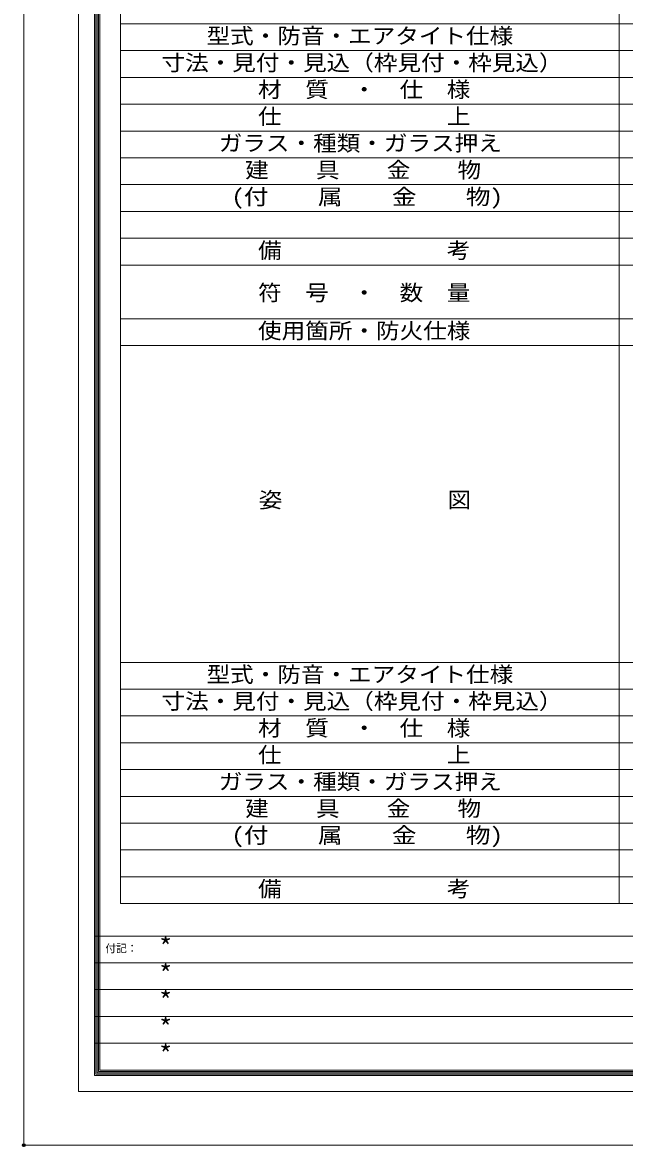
# Model space of a CAD drawing. Units: millimetres, scale not verified. Extents: x -14862 to 14850, y -10512 to 10500.
# Drawn here: x -14862 to -9249, y -10512 to -30 of the extents above; entities that cross this region are included whole.
import ezdxf
from ezdxf.enums import TextEntityAlignment as Align

# ---------------------------------------------------------------- set-up
doc = ezdxf.new("R2010")
doc.units = ezdxf.units.MM
doc.header["$LTSCALE"] = 50
doc.header["$PDMODE"] = 32
doc.header["$PDSIZE"] = 25
for name, color, linetype, lineweight in [('0-1_USER1', 7, 'Continuous', 9), ('0-3_YKK_11', 7, 'Continuous', 9), ('0-4_YKK_12', 2, 'Continuous', 9), ('0-5_YSS_K', 4, 'Continuous', 9), ('0-6_YKK_13', 3, 'Continuous', 9)]:
    doc.layers.add(name, color=color, linetype=linetype, lineweight=lineweight)
doc.layers.add('0-2_YKK_ZWAK', color=7, linetype='Continuous')
doc.styles.add('ＭＳ ゴシック', font='')
doc.styles.get('ＭＳ ゴシック').set_extended_font_data('MS Gothic')

msp = doc.modelspace()

# ---------------------------------------------------------------- linework, layer by layer
at = {"layer": '0-1_USER1'}
for p, q in [((-14850, -10500), (-14850, 10500)), ((-14340.23, -9999.25), (-14340.23, 9987.41)), ((-14190.23, -9849.81), (-14190.23, 9837.97)), ((-14177.82, -9837.41), (-14177.82, 9825.57)), ((-14164.85, -9825), (-14164.85, 9812.59)), ((-14152.44, -9812.03), (-14152.44, 9799.62)), ((-14140.04, -9799.06), (-14140.04, 9787.22)), ((-13949.96, -8247.06), (-13949.96, 9617.94)), ((-9299.96, -8247.06), (-9299.96, 9617.94)), ((-13949.96, -42.06), (13950.04, -42.06)), ((-13949.96, -292.06), (13950.04, -292.06)), ((-13949.96, -542.06), (13950.04, -542.06)), ((-13949.96, -792.06), (13950.04, -792.06)), ((-13949.96, -1042.06), (13950.04, -1042.06)), ((-13949.96, -1292.06), (13950.04, -1292.06)), ((-13949.96, -1542.06), (13950.04, -1542.06)), ((-13949.96, -1792.06), (13950.04, -1792.06)), ((-13949.96, -2042.06), (13950.04, -2042.06)), ((-13949.96, -2292.06), (13950.04, -2292.06)), ((-13949.96, -2792.06), (13950.04, -2792.06)), ((-13949.96, -3042.06), (13950.04, -3042.06)), ((-13949.96, -5997.06), (13950.04, -5997.06)), ((-13949.96, -6247.06), (13950.04, -6247.06)), ((-13949.96, -6497.06), (13950.04, -6497.06)), ((-13949.96, -6747.06), (13950.04, -6747.06)), ((-13949.96, -6997.06), (13950.04, -6997.06)), ((-13949.96, -7247.06), (13950.04, -7247.06)), ((-13949.96, -7497.06), (13950.04, -7497.06)), ((-13949.96, -7747.06), (13950.04, -7747.06)), ((-13949.96, -7997.06), (13950.04, -7997.06)), ((-13949.96, -8247.06), (13950.04, -8247.06)), ((-14190.23, -8550.56), (14190.23, -8550.56)), ((-4245.68, -8798.68), (-14190.23, -8798.68)), ((-4245.68, -9049.62), (-14190.23, -9049.62)), ((-4245.68, -9299.44), (-14190.23, -9299.44)), ((-4245.68, -9549.25), (-14190.23, -9549.25)), ((14190.23, -9849.81), (-14190.23, -9849.81)), ((14177.82, -9837.41), (-14177.82, -9837.41)), ((14165.42, -9825), (-14164.85, -9825)), ((14152.45, -9812.03), (-14152.44, -9812.03)), ((14140.04, -9799.06), (-14140.04, -9799.06)), ((14340.79, -9999.25), (-14340.23, -9999.25)), ((-14850, -10500), (14850, -10500))]:
    msp.add_line(p, q, dxfattribs=at)
msp.add_point((-14850, -10500), dxfattribs=at)
at = {"layer": '0-2_YKK_ZWAK'}
msp.add_point((-14850, -10500), dxfattribs=at)
at = {"layer": '0-3_YKK_11'}
msp.add_point((-14850, -10500), dxfattribs=at)
at = {"layer": '0-4_YKK_12'}
msp.add_point((-14850, -10500), dxfattribs=at)
at = {"layer": '0-5_YSS_K'}
msp.add_point((-14850, -10500), dxfattribs=at)
at = {"layer": '0-6_YKK_13'}
msp.add_point((-14850, -10500), dxfattribs=at)

# ---------------------------------------------------------------- texts
at = {"layer": '0-1_USER1', "style": 'ＭＳ ゴシック'}
for s, width, p in [('型式・防音・エアタイト仕様', 1.1, (-13146.33, -272.06)), ('寸法・見付・見込（枠見付・枠見込）', 1.1, (-13566.33, -522.06)), ('材\u3000質\u3000・\u3000仕\u3000様', 1.1, (-12666.33, -772.06)), ('仕\u3000\u3000\u3000\u3000\u3000\u3000\u3000上', 1.1, (-12666.33, -1022.06)), ('ガラス・種類・ガラス押え', 1.1, (-13033, -1272.06)), ('建\u3000\u3000具\u3000\u3000金\u3000\u3000物', 1.1, (-12786.33, -1522.06)), ('(付\u3000\u3000属\u3000\u3000金\u3000\u3000物)', 1.15, (-12913, -1772.06)), ('備\u3000\u3000\u3000\u3000\u3000\u3000\u3000考', 1.1, (-12666.33, -2272.06)), ('符\u3000号\u3000・\u3000数\u3000量', 1.1, (-12666.33, -2667.06)), ('使用箇所・防火仕様', 1.1, (-12666.33, -3022.06)), ('姿\u3000\u3000\u3000\u3000\u3000\u3000\u3000図', 1.1, (-12659.66, -4599.56)), ('型式・防音・エアタイト仕様', 1.1, (-13146.33, -6227.06)), ('寸法・見付・見込（枠見付・枠見込）', 1.1, (-13566.33, -6477.06)), ('材\u3000質\u3000・\u3000仕\u3000様', 1.1, (-12666.33, -6727.06)), ('仕\u3000\u3000\u3000\u3000\u3000\u3000\u3000上', 1.1, (-12666.33, -6977.06)), ('ガラス・種類・ガラス押え', 1.1, (-13033, -7227.06)), ('建\u3000\u3000具\u3000\u3000金\u3000\u3000物', 1.1, (-12786.33, -7477.06)), ('(付\u3000\u3000属\u3000\u3000金\u3000\u3000物)', 1.15, (-12913, -7727.06)), ('備\u3000\u3000\u3000\u3000\u3000\u3000\u3000考', 1.1, (-12666.33, -8227.06))]:
    msp.add_text(s, height=146.6, dxfattribs=dict(at, width=width)).set_placement(p, align=Align.BOTTOM_LEFT)
at = {"layer": '0-1_USER1', "color": 3, "style": 'ＭＳ ゴシック'}
for p in [(-13590.04, -8798.68), (-13590.04, -9049.62), (-13590.04, -9299.62), (-13590.04, -9550.38), (-13590.04, -9800.38)]:
    msp.add_text('*', height=183.3, dxfattribs=at).set_placement(p, align=Align.BOTTOM_LEFT)
at = {"layer": '0-1_USER1', "color": 4, "style": 'ＭＳ ゴシック'}
msp.add_text('付記：', height=73.31, dxfattribs=at).set_placement((-14090.04, -8723.68), align=Align.BOTTOM_LEFT)

doc.saveas('drawing.dxf')
